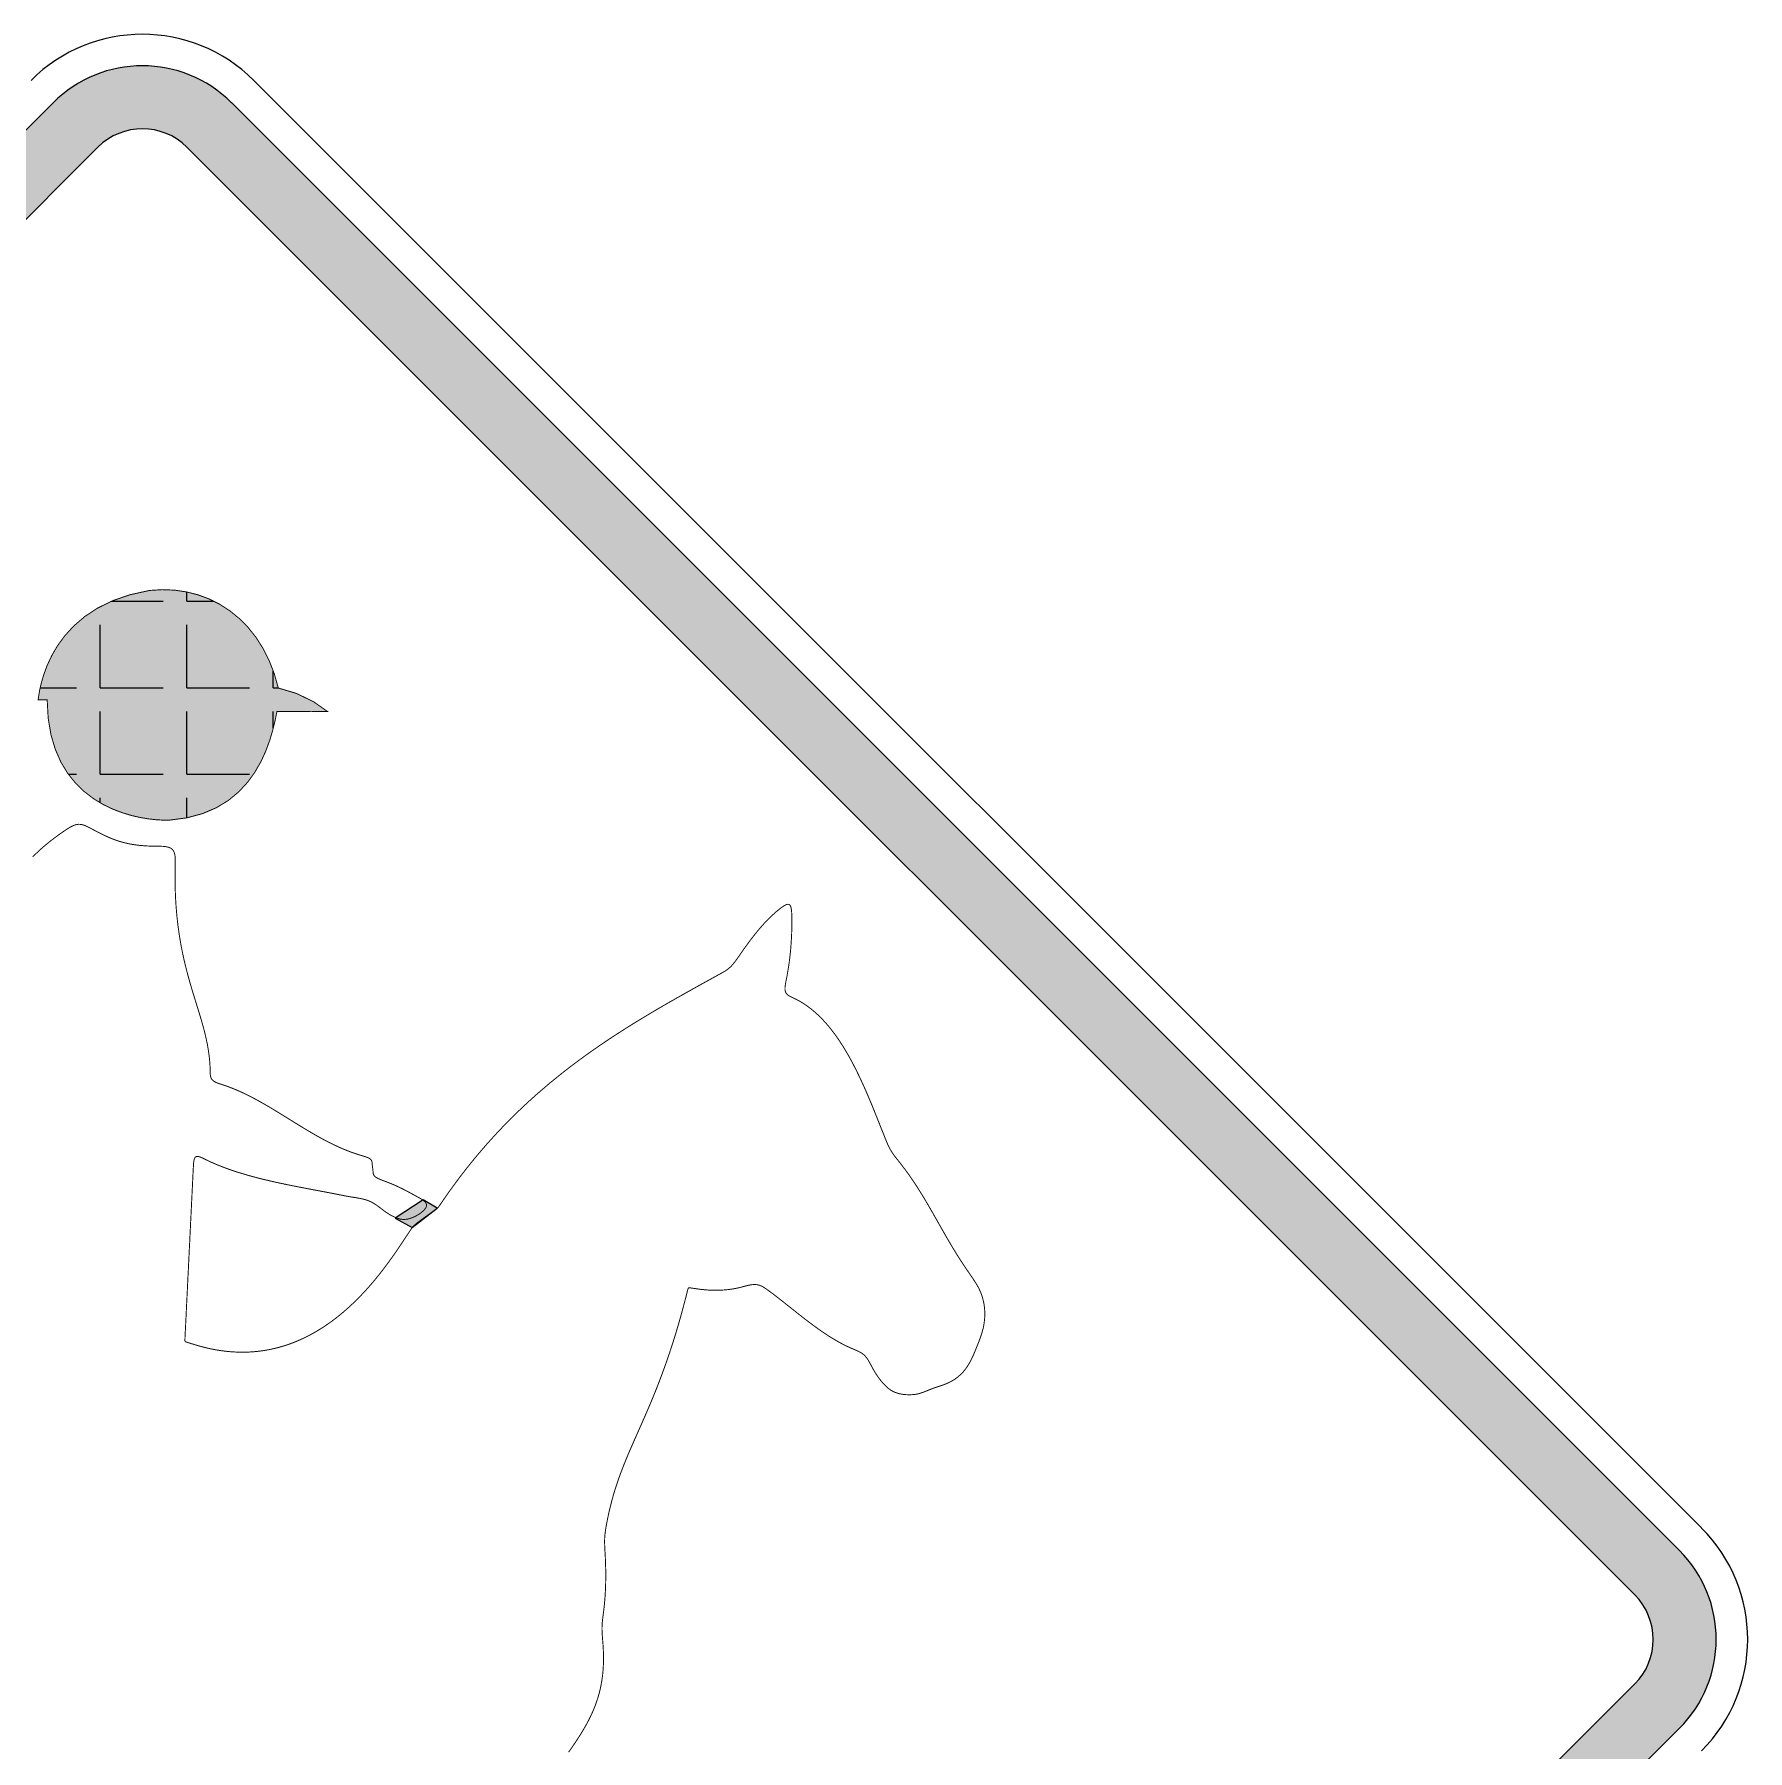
# Model space of a CAD drawing. Extents: x 126 to 330, y 37 to 256.
# Drawn here: x 221 to 329.8, y 146.7 to 255.7 of the extents above; entities that cross this region are included whole.
import ezdxf

# ---------------------------------------------------------------- set-up
doc = ezdxf.new("R2010")
doc.units = 0
doc.header["$MEASUREMENT"] = 0
doc.linetypes.add('CENTERX2', pattern=[101.6, 63.5, -12.7, 12.7, -12.7])
doc.layers.get('0').update_dxf_attribs({"linetype": 'CONTINUOUS'})
for name, color, linetype in [('L25', 1, 'CONTINUOUS'), ('L35', 3, 'CONTINUOUS'), ('LAYER_2', 7, 'CONTINUOUS'), ('TBLK25', 1, 'CONTINUOUS')]:
    doc.layers.add(name, color=color, linetype=linetype)

# ---------------------------------------------------------------- blocks, each defined once
blk = doc.blocks.new('HORSE')
at = {"linetype": 'CONTINUOUS'}
h = blk.add_hatch(dxfattribs=at)
h.set_pattern_fill('ANGLE', color=256, style=0)
h.set_pattern_definition([(0, (0, 0), (0, 0.275), [0.2, -0.075]), (90, (0, 0), (-0.275, 2e-17), [0.2, -0.075])])
h.paths.add_polyline_path([(-0.3597, 10.0992), (-0.3693, 10.0992), (-0.3788, 10.0992), (-0.3883, 10.0992), (-0.3866, 10.112), (-0.3835, 10.1303), (-0.3783, 10.153), (-0.3706, 10.1793), (-0.3598, 10.2084), (-0.3453, 10.2393), (-0.3267, 10.2712), (-0.3034, 10.3031), (-0.2749, 10.3342), (-0.2405, 10.3637), (-0.1998, 10.3905), (-0.1522, 10.4139), (-0.0971, 10.433), (-0.0342, 10.4468), (0.0058, 10.4493), (0.0449, 10.4478), (0.0831, 10.4422), (0.1201, 10.4328), (0.1556, 10.4195), (0.1895, 10.4024), (0.2216, 10.3816), (0.2515, 10.3571), (0.2792, 10.329), (0.3043, 10.2974), (0.3266, 10.2622), (0.346, 10.2237), (0.3622, 10.1818), (0.375, 10.1366), (0.4325, 10.1195), (0.4873, 10.0929), (0.5314, 10.062), (0.478, 10.0615), (0.424, 10.0623), (0.3706, 10.0618), (0.3648, 10.0332), (0.3572, 10.0021), (0.3474, 9.9693), (0.3349, 9.9355), (0.3192, 9.9016), (0.3, 9.8682), (0.2768, 9.8362), (0.2491, 9.8064), (0.2164, 9.7794), (0.1784, 9.7562), (0.1345, 9.7374), (0.0843, 9.7239), (0.0274, 9.7164), (0.0099, 9.7165), (-0.0113, 9.7177), (-0.0357, 9.7203), (-0.0626, 9.7247), (-0.0914, 9.7312), (-0.1215, 9.7403), (-0.1523, 9.7521), (-0.1831, 9.767), (-0.2133, 9.7855), (-0.2424, 9.8078), (-0.2696, 9.8342), (-0.2943, 9.8652), (-0.316, 9.9009), (-0.334, 9.9419), (-0.3477, 9.9884), (-0.3565, 10.0407)])
at = {"layer": 'L25', "linetype": 'CONTINUOUS'}
blk.add_hatch(color=256, dxfattribs=at).paths.add_polyline_path([(-0.3597, 10.0992), (-0.3693, 10.0992), (-0.3788, 10.0992), (-0.3883, 10.0992), (-0.3866, 10.112), (-0.3835, 10.1303), (-0.3783, 10.153), (-0.3706, 10.1793), (-0.3598, 10.2084), (-0.3453, 10.2393), (-0.3267, 10.2712), (-0.3034, 10.3031), (-0.2749, 10.3342), (-0.2405, 10.3637), (-0.1998, 10.3905), (-0.1522, 10.4139), (-0.0971, 10.433), (-0.0342, 10.4468), (0.0058, 10.4493), (0.0449, 10.4478), (0.0831, 10.4422), (0.1201, 10.4328), (0.1556, 10.4195), (0.1895, 10.4024), (0.2216, 10.3816), (0.2515, 10.3571), (0.2792, 10.329), (0.3043, 10.2974), (0.3266, 10.2622), (0.346, 10.2237), (0.3622, 10.1818), (0.375, 10.1366), (0.4325, 10.1195), (0.4873, 10.0929), (0.5314, 10.062), (0.478, 10.0615), (0.424, 10.0623), (0.3706, 10.0618), (0.3648, 10.0332), (0.3572, 10.0021), (0.3474, 9.9693), (0.3349, 9.9355), (0.3192, 9.9016), (0.3, 9.8682), (0.2768, 9.8362), (0.2491, 9.8064), (0.2164, 9.7794), (0.1784, 9.7562), (0.1345, 9.7374), (0.0843, 9.7239), (0.0274, 9.7164), (0.0099, 9.7165), (-0.0113, 9.7177), (-0.0357, 9.7203), (-0.0626, 9.7247), (-0.0914, 9.7312), (-0.1215, 9.7403), (-0.1523, 9.7521), (-0.1831, 9.767), (-0.2133, 9.7855), (-0.2424, 9.8078), (-0.2696, 9.8342), (-0.2943, 9.8652), (-0.316, 9.9009), (-0.334, 9.9419), (-0.3477, 9.9884), (-0.3565, 10.0407)])
at = {"layer": 'LAYER_2', "color": 20, "linetype": 'CONTINUOUS', "const_width": 0.003}
blk.add_lwpolyline([(-0.3597, 10.0992), (-0.3693, 10.0992), (-0.3788, 10.0992), (-0.3883, 10.0992), (-0.3866, 10.112), (-0.3835, 10.1303), (-0.3783, 10.153), (-0.3706, 10.1793), (-0.3598, 10.2084), (-0.3453, 10.2393), (-0.3267, 10.2712), (-0.3034, 10.3031), (-0.2749, 10.3342), (-0.2405, 10.3637), (-0.1998, 10.3905), (-0.1522, 10.4139), (-0.0971, 10.433), (-0.0342, 10.4468), (-0.0342, 10.4468), (0.0058, 10.4493), (0.0449, 10.4478), (0.0831, 10.4422), (0.1201, 10.4328), (0.1556, 10.4195), (0.1895, 10.4024), (0.2216, 10.3816), (0.2515, 10.3571), (0.2792, 10.329), (0.3043, 10.2974), (0.3266, 10.2622), (0.346, 10.2237), (0.3622, 10.1818), (0.375, 10.1366), (0.4325, 10.1195), (0.4873, 10.0929), (0.5314, 10.062), (0.478, 10.0615), (0.424, 10.0623), (0.3706, 10.0618), (0.3648, 10.0332), (0.3572, 10.0021), (0.3474, 9.9693), (0.3349, 9.9355), (0.3192, 9.9016), (0.3, 9.8682), (0.2768, 9.8362), (0.2491, 9.8064), (0.2164, 9.7794), (0.1784, 9.7562), (0.1345, 9.7374), (0.0843, 9.7239), (0.0274, 9.7164), (0.0099, 9.7165), (-0.0113, 9.7177), (-0.0357, 9.7203), (-0.0626, 9.7247), (-0.0914, 9.7312), (-0.1215, 9.7403), (-0.1523, 9.7521), (-0.1831, 9.767), (-0.2133, 9.7855), (-0.2424, 9.8078), (-0.2696, 9.8342), (-0.2943, 9.8652), (-0.316, 9.9009), (-0.334, 9.9419), (-0.3477, 9.9884), (-0.3565, 10.0407)], close=True, dxfattribs=at)
blk.add_lwpolyline([(1.2977, 6.7536), (1.3008, 6.7581), (1.3042, 6.7629), (1.3076, 6.7677), (1.311, 6.7726), (1.3144, 6.7776), (1.3177, 6.7824), (1.3209, 6.7873), (1.3241, 6.7921), (1.3272, 6.7969), (1.3303, 6.8017), (1.3333, 6.8064), (1.3363, 6.8112), (1.3392, 6.8159), (1.342, 6.8206), (1.3448, 6.8253), (1.3476, 6.83), (1.3502, 6.8346), (1.3529, 6.8393), (1.3554, 6.844), (1.3579, 6.8486), (1.3604, 6.8533), (1.3627, 6.8579), (1.3651, 6.8625), (1.3673, 6.8672), (1.3695, 6.8718), (1.3717, 6.8765), (1.3738, 6.8811), (1.3758, 6.8858), (1.3778, 6.8905), (1.3797, 6.8952), (1.3815, 6.8999), (1.3833, 6.9046), (1.385, 6.9093), (1.3867, 6.9141), (1.3883, 6.9189), (1.3899, 6.9236), (1.3914, 6.9285), (1.3928, 6.9333), (1.3942, 6.9382), (1.3955, 6.9431), (1.3967, 6.948), (1.3979, 6.9529), (1.399, 6.9579), (1.4001, 6.963), (1.4011, 6.968), (1.402, 6.9731), (1.4029, 6.9783), (1.4037, 6.9835), (1.4045, 6.9887), (1.4052, 6.994), (1.4058, 6.9993), (1.4064, 7.0046), (1.4069, 7.0101), (1.4073, 7.0155), (1.4077, 7.0211), (1.408, 7.0266), (1.4083, 7.0323), (1.4085, 7.038), (1.4086, 7.0437), (1.4086, 7.0495), (1.4086, 7.0554), (1.4086, 7.0614), (1.4085, 7.0674), (1.4083, 7.0735), (1.408, 7.0796), (1.4077, 7.0858), (1.4073, 7.0921), (1.4069, 7.0985), (1.4064, 7.105), (1.4058, 7.1115), (1.4053, 7.118), (1.4048, 7.1245), (1.4044, 7.131), (1.4041, 7.1375), (1.4039, 7.1439), (1.4039, 7.1502), (1.4041, 7.1564), (1.4044, 7.1625), (1.405, 7.1685), (1.4056, 7.1744), (1.4063, 7.1803), (1.4071, 7.1861), (1.4078, 7.1919), (1.4086, 7.1977), (1.4093, 7.2035), (1.41, 7.2093), (1.4107, 7.2151), (1.4113, 7.2209), (1.4118, 7.2267), (1.4123, 7.2325), (1.4128, 7.2383), (1.4133, 7.2441), (1.4137, 7.25), (1.414, 7.2558), (1.4144, 7.2616), (1.4147, 7.2674), (1.4149, 7.2733), (1.4151, 7.2791), (1.4153, 7.285), (1.4155, 7.2908), (1.4156, 7.2967), (1.4157, 7.3025), (1.4157, 7.3084), (1.4158, 7.3142), (1.4158, 7.3201), (1.4157, 7.326), (1.4157, 7.3319), (1.4156, 7.3377), (1.4154, 7.3436), (1.4153, 7.3495), (1.4151, 7.3554), (1.4149, 7.3613), (1.4146, 7.3672), (1.4144, 7.3732), (1.4141, 7.3791), (1.4138, 7.385), (1.4134, 7.3909), (1.4131, 7.3968), (1.4128, 7.4027), (1.4125, 7.4086), (1.4123, 7.4144), (1.4122, 7.4201), (1.4122, 7.4257), (1.4123, 7.4312), (1.4125, 7.4366), (1.4129, 7.4418), (1.4134, 7.447), (1.414, 7.452), (1.4147, 7.457), (1.4154, 7.4619), (1.4162, 7.4668), (1.4171, 7.4715), (1.4179, 7.4763), (1.4188, 7.481), (1.4197, 7.4857), (1.4206, 7.4903), (1.4215, 7.4949), (1.4224, 7.4995), (1.4234, 7.504), (1.4243, 7.5085), (1.4253, 7.513), (1.4263, 7.5174), (1.4273, 7.5218), (1.4283, 7.5261), (1.4294, 7.5305), (1.4304, 7.5348), (1.4315, 7.539), (1.4326, 7.5433), (1.4337, 7.5475), (1.4348, 7.5517), (1.4359, 7.5559), (1.437, 7.56), (1.4382, 7.5641), (1.4393, 7.5682), (1.4405, 7.5723), (1.4417, 7.5763), (1.4429, 7.5803), (1.4441, 7.5843), (1.4453, 7.5883), (1.4466, 7.5923), (1.4478, 7.5962), (1.4491, 7.6001), (1.4504, 7.604), (1.4517, 7.6079), (1.453, 7.6118), (1.4543, 7.6156), (1.4556, 7.6195), (1.457, 7.6233), (1.4583, 7.6271), (1.4597, 7.6309), (1.4611, 7.6347), (1.4624, 7.6385), (1.4638, 7.6423), (1.4653, 7.646), (1.4667, 7.6498), (1.4681, 7.6535), (1.4696, 7.6572), (1.471, 7.661), (1.4725, 7.6647), (1.4739, 7.6684), (1.4754, 7.6721), (1.4769, 7.6758), (1.4784, 7.6795), (1.48, 7.6833), (1.4815, 7.687), (1.483, 7.6907), (1.4846, 7.6944), (1.4861, 7.6981), (1.4877, 7.7018), (1.4893, 7.7055), (1.4908, 7.7092), (1.4924, 7.7129), (1.494, 7.7166), (1.4957, 7.7204), (1.4973, 7.7241), (1.4989, 7.7278), (1.5005, 7.7316), (1.5022, 7.7354), (1.5038, 7.7391), (1.5055, 7.7429), (1.5072, 7.7467), (1.5089, 7.7505), (1.5105, 7.7543), (1.5122, 7.7581), (1.5139, 7.7619), (1.5156, 7.7658), (1.5174, 7.7697), (1.5191, 7.7735), (1.5208, 7.7774), (1.5226, 7.7814), (1.5243, 7.7853), (1.5261, 7.7892), (1.5278, 7.7932), (1.5296, 7.7972), (1.5314, 7.8012), (1.5331, 7.8052), (1.5349, 7.8093), (1.5367, 7.8134), (1.5385, 7.8175), (1.5403, 7.8216), (1.5421, 7.8258), (1.5439, 7.8299), (1.5458, 7.8342), (1.5476, 7.8384), (1.5494, 7.8427), (1.5513, 7.8469), (1.5531, 7.8513), (1.5549, 7.8556), (1.5568, 7.86), (1.5587, 7.8644), (1.5605, 7.8689), (1.5624, 7.8733), (1.5643, 7.8779), (1.5661, 7.8824), (1.568, 7.887), (1.5699, 7.8916), (1.5718, 7.8963), (1.5737, 7.901), (1.5756, 7.9057), (1.5775, 7.9105), (1.5794, 7.9153), (1.5813, 7.9202), (1.5832, 7.9251), (1.5851, 7.93), (1.587, 7.935), (1.5889, 7.94), (1.5908, 7.9451), (1.5928, 7.9502), (1.5947, 7.9554), (1.5966, 7.9606), (1.5985, 7.9659), (1.6005, 7.9712), (1.6024, 7.9765), (1.6044, 7.9819), (1.6063, 7.9874), (1.6082, 7.9929), (1.6102, 7.9985), (1.6121, 8.0041), (1.6141, 8.0097), (1.616, 8.0155), (1.618, 8.0212), (1.6199, 8.0271), (1.6219, 8.033), (1.6238, 8.0389), (1.6258, 8.0449), (1.6277, 8.051), (1.6297, 8.0571), (1.6316, 8.0633), (1.6336, 8.0695), (1.6355, 8.0758), (1.6375, 8.0822), (1.6394, 8.0886), (1.6414, 8.0951), (1.6433, 8.1017), (1.6453, 8.1083), (1.6472, 8.115), (1.6492, 8.1218), (1.6511, 8.1286), (1.6531, 8.1355), (1.655, 8.1424), (1.657, 8.1495), (1.6589, 8.1566), (1.6609, 8.1637), (1.6628, 8.171), (1.6647, 8.1783), (1.6666, 8.1855), (1.6685, 8.1926), (1.6702, 8.1993), (1.6719, 8.2057), (1.6733, 8.2114), (1.6746, 8.2165), (1.6757, 8.2207), (1.6766, 8.224), (1.6773, 8.2265), (1.6781, 8.2283), (1.679, 8.2294), (1.6802, 8.2299), (1.6818, 8.2301), (1.6839, 8.2299), (1.6867, 8.2294), (1.6902, 8.2289), (1.6944, 8.2282), (1.6992, 8.2275), (1.7045, 8.2267), (1.7103, 8.2259), (1.7164, 8.2251), (1.7227, 8.2244), (1.7292, 8.2238), (1.7358, 8.2232), (1.7425, 8.2227), (1.7492, 8.2224), (1.756, 8.2221), (1.7628, 8.222), (1.7697, 8.222), (1.7766, 8.2222), (1.7835, 8.2225), (1.7905, 8.2229), (1.7975, 8.2235), (1.8045, 8.2242), (1.8115, 8.2251), (1.8186, 8.2261), (1.8256, 8.2273), (1.8326, 8.2287), (1.8397, 8.2303), (1.8467, 8.232), (1.8536, 8.2339), (1.8605, 8.2356), (1.8672, 8.2373), (1.8738, 8.2387), (1.8801, 8.2397), (1.8863, 8.2403), (1.8921, 8.2402), (1.8977, 8.2396), (1.903, 8.2383), (1.908, 8.2365), (1.9128, 8.2343), (1.9175, 8.2317), (1.9221, 8.2288), (1.9266, 8.2257), (1.9311, 8.2225), (1.9356, 8.2192), (1.9401, 8.2159), (1.9446, 8.2125), (1.9491, 8.2091), (1.9536, 8.2057), (1.9581, 8.2022), (1.9627, 8.1987), (1.9672, 8.1952), (1.9717, 8.1916), (1.9763, 8.1881), (1.9809, 8.1845), (1.9854, 8.1808), (1.99, 8.1772), (1.9946, 8.1735), (1.9992, 8.1699), (2.0039, 8.1662), (2.0085, 8.1625), (2.0131, 8.1588), (2.0178, 8.1551), (2.0224, 8.1514), (2.0271, 8.1477), (2.0318, 8.144), (2.0365, 8.1404), (2.0412, 8.1367), (2.0459, 8.133), (2.0506, 8.1294), (2.0554, 8.1257), (2.0602, 8.1221), (2.0649, 8.1185), (2.0697, 8.1149), (2.0745, 8.1113), (2.0793, 8.1078), (2.0842, 8.1043), (2.089, 8.1008), (2.0939, 8.0973), (2.0987, 8.0939), (2.1036, 8.0905), (2.1085, 8.0872), (2.1134, 8.0839), (2.1184, 8.0806), (2.1233, 8.0774), (2.1283, 8.0743), (2.1332, 8.0712), (2.1382, 8.0681), (2.1432, 8.0651), (2.1483, 8.0622), (2.1533, 8.0593), (2.1584, 8.0565), (2.1634, 8.0537), (2.1685, 8.051), (2.1737, 8.0484), (2.1788, 8.0458), (2.1839, 8.0434), (2.1891, 8.041), (2.1943, 8.0386), (2.1995, 8.0364), (2.2047, 8.0342), (2.2099, 8.032), (2.215, 8.0298), (2.22, 8.0274), (2.2249, 8.0248), (2.2296, 8.022), (2.234, 8.0187), (2.2382, 8.0151), (2.2421, 8.0109), (2.2457, 8.0063), (2.249, 8.0014), (2.2522, 7.9962), (2.2552, 7.9909), (2.2582, 7.9854), (2.2611, 7.9799), (2.264, 7.9745), (2.2669, 7.9693), (2.2699, 7.9642), (2.2729, 7.9591), (2.2761, 7.9542), (2.2794, 7.9494), (2.2828, 7.9446), (2.2863, 7.9398), (2.2901, 7.935), (2.294, 7.9302), (2.2982, 7.9254), (2.3025, 7.9208), (2.307, 7.9163), (2.3118, 7.9121), (2.3167, 7.9081), (2.3218, 7.9045), (2.3271, 7.9013), (2.3327, 7.8986), (2.3383, 7.8964), (2.3441, 7.8945), (2.35, 7.893), (2.3558, 7.8919), (2.3617, 7.891), (2.3675, 7.8904), (2.3733, 7.8901), (2.3789, 7.8899), (2.3844, 7.8899), (2.3897, 7.8902), (2.3949, 7.8906), (2.4001, 7.8912), (2.4051, 7.892), (2.4099, 7.8931), (2.4147, 7.8943), (2.4194, 7.8958), (2.4241, 7.8974), (2.4287, 7.8992), (2.4334, 7.9011), (2.4383, 7.9032), (2.4433, 7.9052), (2.4485, 7.9073), (2.454, 7.9094), (2.4598, 7.9115), (2.4659, 7.9135), (2.4722, 7.9156), (2.4786, 7.9177), (2.485, 7.92), (2.4915, 7.9223), (2.4978, 7.9248), (2.5039, 7.9274), (2.5099, 7.9302), (2.5155, 7.9333), (2.521, 7.9365), (2.5262, 7.9399), (2.5312, 7.9435), (2.536, 7.9473), (2.5406, 7.9513), (2.545, 7.9555), (2.5493, 7.9598), (2.5533, 7.9643), (2.5571, 7.969), (2.5608, 7.9738), (2.5644, 7.9788), (2.5677, 7.984), (2.5709, 7.9893), (2.574, 7.9948), (2.577, 8.0004), (2.5798, 8.0062), (2.5825, 8.012), (2.5851, 8.0179), (2.5877, 8.0239), (2.5902, 8.0299), (2.5926, 8.0359), (2.595, 8.0419), (2.5974, 8.0478), (2.5997, 8.0536), (2.602, 8.0594), (2.6042, 8.0652), (2.6064, 8.071), (2.6084, 8.0768), (2.6103, 8.0826), (2.612, 8.0884), (2.6136, 8.0942), (2.6151, 8.1), (2.6164, 8.1058), (2.6175, 8.1117), (2.6184, 8.1176), (2.6192, 8.1235), (2.6198, 8.1293), (2.6203, 8.1352), (2.6205, 8.1411), (2.6206, 8.147), (2.6205, 8.1529), (2.6203, 8.1587), (2.6198, 8.1645), (2.6192, 8.1704), (2.6184, 8.1761), (2.6174, 8.1819), (2.6162, 8.1876), (2.6148, 8.1933), (2.6132, 8.199), (2.6114, 8.2046), (2.6095, 8.2102), (2.6073, 8.2157), (2.6049, 8.2212), (2.6024, 8.2266), (2.5996, 8.232), (2.5966, 8.2373), (2.5935, 8.2426), (2.5903, 8.2478), (2.5869, 8.253), (2.5835, 8.2582), (2.5801, 8.2633), (2.5766, 8.2684), (2.5731, 8.2734), (2.5697, 8.2785), (2.5662, 8.2835), (2.5628, 8.2885), (2.5594, 8.2935), (2.556, 8.2985), (2.5527, 8.3035), (2.5494, 8.3085), (2.5461, 8.3135), (2.5428, 8.3185), (2.5396, 8.3235), (2.5364, 8.3285), (2.5333, 8.3335), (2.5301, 8.3386), (2.527, 8.3436), (2.524, 8.3486), (2.5209, 8.3536), (2.5179, 8.3586), (2.5149, 8.3636), (2.5119, 8.3686), (2.509, 8.3736), (2.506, 8.3786), (2.5031, 8.3836), (2.5002, 8.3886), (2.4973, 8.3937), (2.4944, 8.3987), (2.4915, 8.4037), (2.4887, 8.4087), (2.4858, 8.4137), (2.483, 8.4187), (2.4801, 8.4237), (2.4773, 8.4287), (2.4745, 8.4337), (2.4717, 8.4387), (2.4688, 8.4437), (2.466, 8.4487), (2.4632, 8.4537), (2.4603, 8.4587), (2.4575, 8.4637), (2.4547, 8.4686), (2.4518, 8.4736), (2.4489, 8.4786), (2.4461, 8.4836), (2.4432, 8.4885), (2.4403, 8.4935), (2.4374, 8.4985), (2.4345, 8.5034), (2.4315, 8.5084), (2.4286, 8.5133), (2.4256, 8.5183), (2.4226, 8.5232), (2.4195, 8.5282), (2.4165, 8.5331), (2.4134, 8.538), (2.4103, 8.5429), (2.4072, 8.5479), (2.404, 8.5528), (2.4008, 8.5577), (2.3976, 8.5626), (2.3944, 8.5675), (2.3911, 8.5723), (2.3877, 8.5772), (2.3844, 8.5821), (2.381, 8.587), (2.3775, 8.5918), (2.3741, 8.5967), (2.3705, 8.6015), (2.367, 8.6064), (2.3633, 8.6112), (2.3597, 8.616), (2.356, 8.6208), (2.3522, 8.6256), (2.3484, 8.6304), (2.3446, 8.6352), (2.3408, 8.64), (2.3371, 8.6447), (2.3335, 8.6495), (2.33, 8.6542), (2.3267, 8.6589), (2.3237, 8.6636), (2.3209, 8.6682), (2.3183, 8.6728), (2.316, 8.6774), (2.3138, 8.682), (2.3117, 8.6866), (2.3098, 8.6912), (2.3079, 8.6958), (2.306, 8.7004), (2.3041, 8.7051), (2.3022, 8.7098), (2.3004, 8.7145), (2.2985, 8.7193), (2.2966, 8.7241), (2.2946, 8.7289), (2.2927, 8.7337), (2.2908, 8.7386), (2.2889, 8.7434), (2.2869, 8.7483), (2.285, 8.7532), (2.283, 8.7582), (2.281, 8.7631), (2.279, 8.7681), (2.2771, 8.7731), (2.275, 8.7781), (2.273, 8.7831), (2.271, 8.7881), (2.269, 8.7932), (2.2669, 8.7982), (2.2648, 8.8033), (2.2628, 8.8083), (2.2607, 8.8134), (2.2585, 8.8185), (2.2564, 8.8236), (2.2543, 8.8287), (2.2521, 8.8337), (2.25, 8.8388), (2.2478, 8.8439), (2.2456, 8.849), (2.2434, 8.8541), (2.2411, 8.8592), (2.2389, 8.8643), (2.2366, 8.8694), (2.2343, 8.8744), (2.232, 8.8795), (2.2297, 8.8846), (2.2274, 8.8896), (2.225, 8.8947), (2.2226, 8.8997), (2.2202, 8.9047), (2.2178, 8.9097), (2.2154, 8.9147), (2.2129, 8.9197), (2.2105, 8.9246), (2.208, 8.9296), (2.2054, 8.9345), (2.2029, 8.9394), (2.2003, 8.9443), (2.1978, 8.9492), (2.1951, 8.954), (2.1925, 8.9588), (2.1899, 8.9636), (2.1872, 8.9684), (2.1845, 8.9731), (2.1817, 8.9778), (2.179, 8.9825), (2.1762, 8.9871), (2.1734, 8.9918), (2.1706, 8.9963), (2.1677, 9.0009), (2.1648, 9.0054), (2.1619, 9.0099), (2.159, 9.0143), (2.156, 9.0187), (2.153, 9.0231), (2.15, 9.0274), (2.1469, 9.0317), (2.1439, 9.036), (2.1408, 9.0402), (2.1376, 9.0443), (2.1345, 9.0484), (2.1313, 9.0525), (2.128, 9.0565), (2.1248, 9.0605), (2.1215, 9.0644), (2.1182, 9.0683), (2.1148, 9.0721), (2.1114, 9.0759), (2.108, 9.0796), (2.1045, 9.0832), (2.1011, 9.0868), (2.0975, 9.0904), (2.094, 9.0939), (2.0904, 9.0973), (2.0868, 9.1007), (2.0831, 9.104), (2.0794, 9.1072), (2.0757, 9.1104), (2.0719, 9.1135), (2.0681, 9.1165), (2.0643, 9.1195), (2.0604, 9.1224), (2.0565, 9.1253), (2.0526, 9.1281), (2.0486, 9.1308), (2.0446, 9.1334), (2.0405, 9.136), (2.0364, 9.1384), (2.0323, 9.1408), (2.0281, 9.1432), (2.0239, 9.1454), (2.0196, 9.1476), (2.0153, 9.1497), (2.011, 9.1517), (2.0067, 9.1538), (2.0026, 9.1558), (1.9987, 9.158), (1.9952, 9.1604), (1.9921, 9.1631), (1.9895, 9.1661), (1.9875, 9.1695), (1.9863, 9.1734), (1.9856, 9.1776), (1.9855, 9.1823), (1.9858, 9.1872), (1.9865, 9.1924), (1.9874, 9.1978), (1.9885, 9.2033), (1.9896, 9.2089), (1.9907, 9.2146), (1.9918, 9.2203), (1.9928, 9.226), (1.9938, 9.2317), (1.9948, 9.2375), (1.9957, 9.2433), (1.9967, 9.2491), (1.9975, 9.255), (1.9984, 9.2609), (1.9992, 9.2668), (2, 9.2728), (2.0007, 9.2787), (2.0014, 9.2848), (2.0021, 9.2908), (2.0027, 9.2969), (2.0033, 9.303), (2.0038, 9.3092), (2.0043, 9.3154), (2.0048, 9.3216), (2.0052, 9.3278), (2.0056, 9.3341), (2.006, 9.3405), (2.0063, 9.3468), (2.0066, 9.3532), (2.0068, 9.3597), (2.007, 9.3661), (2.0072, 9.3727), (2.0073, 9.3792), (2.0074, 9.3858), (2.0074, 9.3924), (2.0074, 9.3991), (2.0073, 9.4058), (2.0072, 9.4125), (2.007, 9.4191), (2.0066, 9.4254), (2.006, 9.4313), (2.0051, 9.4366), (2.0039, 9.4412), (2.0023, 9.4448), (2.0003, 9.4474), (1.9977, 9.4488), (1.9947, 9.4491), (1.9913, 9.4485), (1.9876, 9.447), (1.9837, 9.4449), (1.9796, 9.4424), (1.9754, 9.4394), (1.9711, 9.4362), (1.9669, 9.4329), (1.9627, 9.4295), (1.9585, 9.426), (1.9544, 9.4225), (1.9503, 9.4188), (1.9462, 9.4151), (1.9421, 9.4113), (1.9381, 9.4074), (1.9341, 9.4035), (1.9301, 9.3994), (1.9261, 9.3953), (1.9221, 9.3911), (1.9182, 9.3869), (1.9143, 9.3825), (1.9104, 9.3781), (1.9065, 9.3737), (1.9026, 9.3691), (1.8987, 9.3645), (1.8949, 9.3598), (1.891, 9.355), (1.8872, 9.3502), (1.8834, 9.3453), (1.8795, 9.3403), (1.8757, 9.3353), (1.8719, 9.3302), (1.8681, 9.325), (1.8643, 9.3198), (1.8604, 9.3145), (1.8566, 9.3092), (1.8528, 9.3038), (1.849, 9.2983), (1.8451, 9.2928), (1.8413, 9.2872), (1.8374, 9.2816), (1.8336, 9.2761), (1.8297, 9.2708), (1.8258, 9.2656), (1.8219, 9.2607), (1.8179, 9.256), (1.814, 9.2518), (1.81, 9.248), (1.8059, 9.2446), (1.8019, 9.2415), (1.7978, 9.2387), (1.7938, 9.236), (1.7897, 9.2336), (1.7856, 9.2313), (1.7815, 9.229), (1.7774, 9.2267), (1.7732, 9.2245), (1.7691, 9.2222), (1.765, 9.2199), (1.7609, 9.2177), (1.7568, 9.2154), (1.7527, 9.2131), (1.7485, 9.2108), (1.7444, 9.2085), (1.7403, 9.2063), (1.7362, 9.204), (1.732, 9.2017), (1.7279, 9.1994), (1.7237, 9.1971), (1.7196, 9.1948), (1.7155, 9.1925), (1.7113, 9.1902), (1.7072, 9.1879), (1.703, 9.1856), (1.6989, 9.1833), (1.6947, 9.181), (1.6906, 9.1787), (1.6864, 9.1764), (1.6823, 9.174), (1.6781, 9.1717), (1.674, 9.1694), (1.6698, 9.167), (1.6656, 9.1647), (1.6615, 9.1624), (1.6573, 9.16), (1.6531, 9.1577), (1.649, 9.1553), (1.6448, 9.153), (1.6406, 9.1506), (1.6365, 9.1482), (1.6323, 9.1458), (1.6281, 9.1435), (1.624, 9.1411), (1.6198, 9.1387), (1.6156, 9.1363), (1.6114, 9.1339), (1.6073, 9.1315), (1.6031, 9.1291), (1.5989, 9.1267), (1.5947, 9.1242), (1.5906, 9.1218), (1.5864, 9.1194), (1.5822, 9.1169), (1.578, 9.1145), (1.5739, 9.112), (1.5697, 9.1096), (1.5655, 9.1071), (1.5613, 9.1046), (1.5571, 9.1021), (1.553, 9.0996), (1.5488, 9.0971), (1.5446, 9.0946), (1.5404, 9.0921), (1.5362, 9.0896), (1.5321, 9.0871), (1.5279, 9.0845), (1.5237, 9.082), (1.5195, 9.0795), (1.5153, 9.0769), (1.5112, 9.0743), (1.507, 9.0717), (1.5028, 9.0692), (1.4986, 9.0666), (1.4944, 9.064), (1.4903, 9.0614), (1.4861, 9.0587), (1.4819, 9.0561), (1.4777, 9.0535), (1.4736, 9.0508), (1.4694, 9.0482), (1.4652, 9.0455), (1.461, 9.0428), (1.4569, 9.0401), (1.4527, 9.0374), (1.4485, 9.0347), (1.4444, 9.032), (1.4402, 9.0293), (1.436, 9.0266), (1.4319, 9.0238), (1.4277, 9.0211), (1.4236, 9.0183), (1.4194, 9.0155), (1.4152, 9.0127), (1.4111, 9.0099), (1.4069, 9.0071), (1.4028, 9.0043), (1.3986, 9.0015), (1.3945, 8.9986), (1.3903, 8.9958), (1.3862, 8.9929), (1.382, 8.99), (1.3779, 8.9871), (1.3737, 8.9842), (1.3696, 8.9813), (1.3655, 8.9784), (1.3613, 8.9754), (1.3572, 8.9725), (1.3531, 8.9695), (1.3489, 8.9665), (1.3448, 8.9635), (1.3407, 8.9605), (1.3365, 8.9575), (1.3324, 8.9545), (1.3283, 8.9514), (1.3242, 8.9484), (1.3201, 8.9453), (1.316, 8.9422), (1.3119, 8.9391), (1.3078, 8.936), (1.3036, 8.9329), (1.2995, 8.9298), (1.2955, 8.9266), (1.2914, 8.9234), (1.2873, 8.9202), (1.2832, 8.917), (1.2791, 8.9138), (1.275, 8.9106), (1.2709, 8.9074), (1.2668, 8.9041), (1.2628, 8.9008), (1.2587, 8.8976), (1.2546, 8.8943), (1.2506, 8.8909), (1.2465, 8.8876), (1.2424, 8.8843), (1.2384, 8.8809), (1.2343, 8.8775), (1.2303, 8.8741), (1.2262, 8.8707), (1.2222, 8.8673), (1.2182, 8.8638), (1.2141, 8.8604), (1.2101, 8.8569), (1.2061, 8.8534), (1.2021, 8.8499), (1.198, 8.8464), (1.194, 8.8428), (1.19, 8.8392), (1.186, 8.8357), (1.182, 8.8321), (1.178, 8.8285), (1.174, 8.8248), (1.17, 8.8212), (1.166, 8.8175), (1.162, 8.8138), (1.1581, 8.8101), (1.1541, 8.8064), (1.1501, 8.8027), (1.1462, 8.7989), (1.1422, 8.7951), (1.1382, 8.7913), (1.1343, 8.7875), (1.1303, 8.7837), (1.1264, 8.7798), (1.1225, 8.776), (1.1185, 8.7721), (1.1146, 8.7682), (1.1107, 8.7642), (1.1068, 8.7603), (1.1029, 8.7563), (1.0989, 8.7523), (1.095, 8.7483), (1.0911, 8.7443), (1.0872, 8.7402), (1.0834, 8.7362), (1.0795, 8.7321), (1.0756, 8.728), (1.0717, 8.7239), (1.0679, 8.7197), (1.064, 8.7155), (1.0601, 8.7113), (1.0563, 8.7071), (1.0525, 8.7029), (1.0486, 8.6986), (1.0448, 8.6944), (1.041, 8.6901), (1.0371, 8.6858), (1.0333, 8.6814), (1.0295, 8.677), (1.0257, 8.6727), (1.0219, 8.6683), (1.0181, 8.6638), (1.0143, 8.6594), (1.0105, 8.6549), (1.0068, 8.6504), (1.003, 8.6459), (0.9992, 8.6414), (0.9955, 8.6368), (0.9917, 8.6322), (0.988, 8.6276), (0.9843, 8.623), (0.9805, 8.6183), (0.9768, 8.6136), (0.9731, 8.6089), (0.9694, 8.6042), (0.9657, 8.5994), (0.962, 8.5947), (0.9583, 8.5899), (0.9546, 8.5851), (0.9509, 8.5802), (0.9472, 8.5753), (0.9436, 8.5704), (0.9399, 8.5655), (0.9363, 8.5606), (0.9326, 8.5556), (0.929, 8.5506), (0.9254, 8.5456), (0.9217, 8.5406), (0.9181, 8.5355), (0.9145, 8.5304), (0.9109, 8.5253), (0.9073, 8.5201), (0.9038, 8.5151), (0.9004, 8.5101), (0.8972, 8.5055), (0.8942, 8.5011), (0.8914, 8.4971), (0.8891, 8.4936), (0.8871, 8.4907), (0.8855, 8.4883), (0.8841, 8.4865), (0.8828, 8.4849), (0.8813, 8.4835), (0.8795, 8.4819), (0.8771, 8.4801), (0.8739, 8.4778), (0.8698, 8.4749), (0.8646, 8.4712), (0.8584, 8.4669), (0.8517, 8.4621), (0.8446, 8.4571), (0.8375, 8.452), (0.8305, 8.4469), (0.8241, 8.4421), (0.8184, 8.4378), (0.8137, 8.4341), (0.8099, 8.4309), (0.8069, 8.4282), (0.8045, 8.4259), (0.8026, 8.4239), (0.8011, 8.4221), (0.7998, 8.4204), (0.7987, 8.4187), (0.7975, 8.417), (0.7964, 8.4153), (0.7952, 8.4135), (0.7939, 8.4117), (0.7927, 8.4098), (0.7914, 8.4079), (0.7901, 8.4059), (0.7887, 8.4039), (0.7874, 8.4018), (0.786, 8.3997), (0.7846, 8.3976), (0.7832, 8.3954), (0.7817, 8.3932), (0.7802, 8.391), (0.7787, 8.3887), (0.7772, 8.3863), (0.7756, 8.3839), (0.774, 8.3815), (0.7724, 8.3791), (0.7707, 8.3766), (0.7691, 8.3741), (0.7674, 8.3715), (0.7657, 8.369), (0.7639, 8.3664), (0.7621, 8.3637), (0.7603, 8.361), (0.7585, 8.3583), (0.7567, 8.3556), (0.7548, 8.3528), (0.7529, 8.35), (0.751, 8.3472), (0.749, 8.3444), (0.747, 8.3415), (0.745, 8.3386), (0.743, 8.3357), (0.7409, 8.3328), (0.7388, 8.3298), (0.7367, 8.3268), (0.7346, 8.3238), (0.7324, 8.3208), (0.7302, 8.3177), (0.728, 8.3147), (0.7257, 8.3116), (0.7235, 8.3085), (0.7212, 8.3054), (0.7188, 8.3022), (0.7165, 8.2991), (0.7141, 8.2959), (0.7117, 8.2927), (0.7093, 8.2895), (0.7068, 8.2863), (0.7043, 8.2831), (0.7018, 8.2799), (0.6993, 8.2767), (0.6967, 8.2734), (0.6941, 8.2702), (0.6915, 8.2669), (0.6888, 8.2636), (0.6861, 8.2604), (0.6834, 8.2571), (0.6807, 8.2538), (0.678, 8.2505), (0.6752, 8.2472), (0.6724, 8.2439), (0.6695, 8.2406), (0.6667, 8.2373), (0.6638, 8.234), (0.6608, 8.2307), (0.6579, 8.2274), (0.6549, 8.2241), (0.6519, 8.2208), (0.6489, 8.2175), (0.6458, 8.2142), (0.6427, 8.2109), (0.6396, 8.2077), (0.6365, 8.2044), (0.6333, 8.2011), (0.6301, 8.1978), (0.6269, 8.1946), (0.6236, 8.1914), (0.6204, 8.1881), (0.6171, 8.1849), (0.6137, 8.1817), (0.6104, 8.1785), (0.607, 8.1753), (0.6036, 8.1721), (0.6001, 8.169), (0.5966, 8.1658), (0.5931, 8.1627), (0.5896, 8.1596), (0.586, 8.1565), (0.5825, 8.1534), (0.5788, 8.1503), (0.5752, 8.1473), (0.5715, 8.1443), (0.5678, 8.1413), (0.5641, 8.1383), (0.5604, 8.1353), (0.5566, 8.1324), (0.5528, 8.1295), (0.5489, 8.1266), (0.5451, 8.1237), (0.5412, 8.1209), (0.5372, 8.1181), (0.5333, 8.1153), (0.5293, 8.1125), (0.5253, 8.1098), (0.5213, 8.1071), (0.5172, 8.1044), (0.5131, 8.1018), (0.509, 8.0992), (0.5048, 8.0966), (0.5006, 8.0941), (0.4964, 8.0916), (0.4922, 8.0891), (0.4879, 8.0867), (0.4836, 8.0843), (0.4793, 8.0819), (0.475, 8.0796), (0.4706, 8.0773), (0.4662, 8.075), (0.4617, 8.0728), (0.4573, 8.0706), (0.4528, 8.0685), (0.4482, 8.0664), (0.4437, 8.0644), (0.4391, 8.0624), (0.4345, 8.0604), (0.4298, 8.0585), (0.4252, 8.0566), (0.4205, 8.0548), (0.4157, 8.053), (0.411, 8.0513), (0.4062, 8.0496), (0.4014, 8.048), (0.3965, 8.0464), (0.3917, 8.0449), (0.3868, 8.0434), (0.3818, 8.042), (0.3769, 8.0406), (0.3719, 8.0393), (0.3668, 8.038), (0.3618, 8.0368), (0.3567, 8.0357), (0.3516, 8.0346), (0.3464, 8.0335), (0.3413, 8.0325), (0.3361, 8.0316), (0.3308, 8.0307), (0.3256, 8.0299), (0.3203, 8.0292), (0.315, 8.0285), (0.3096, 8.0279), (0.3043, 8.0273), (0.2988, 8.0268), (0.2934, 8.0264), (0.2879, 8.026), (0.2824, 8.0257), (0.2769, 8.0255), (0.2714, 8.0253), (0.2658, 8.0252), (0.2601, 8.0252), (0.2545, 8.0252), (0.2488, 8.0254), (0.2431, 8.0255), (0.2374, 8.0258), (0.2316, 8.0261), (0.2258, 8.0265), (0.22, 8.027), (0.2141, 8.0275), (0.2082, 8.0282), (0.2023, 8.0289), (0.1964, 8.0296), (0.1904, 8.0305), (0.1844, 8.0314), (0.1783, 8.0324), (0.1723, 8.0335), (0.1661, 8.0347), (0.16, 8.0359), (0.1539, 8.0373), (0.1477, 8.0387), (0.1414, 8.0402), (0.1352, 8.0418), (0.1289, 8.0435), (0.1226, 8.0452), (0.1164, 8.047), (0.1103, 8.0488), (0.1046, 8.0505), (0.0992, 8.0522), (0.0943, 8.0537), (0.09, 8.0551), (0.0864, 8.0562), (0.0836, 8.0572), (0.0814, 8.0579), (0.0799, 8.0587), (0.0789, 8.0596), (0.0784, 8.0607), (0.0781, 8.0622), (0.0781, 8.0641), (0.0782, 8.0667), (0.0784, 8.0699), (0.0785, 8.0737), (0.0788, 8.0781), (0.079, 8.083), (0.0792, 8.0881), (0.0795, 8.0936), (0.0798, 8.0993), (0.0801, 8.105), (0.0803, 8.1108), (0.0806, 8.1165), (0.0809, 8.1223), (0.0812, 8.128), (0.0815, 8.1338), (0.0818, 8.1395), (0.082, 8.1453), (0.0823, 8.151), (0.0826, 8.1568), (0.0829, 8.1625), (0.0832, 8.1683), (0.0834, 8.174), (0.0837, 8.1798), (0.084, 8.1855), (0.0843, 8.1913), (0.0846, 8.197), (0.0848, 8.2028), (0.0851, 8.2085), (0.0854, 8.2143), (0.0857, 8.22), (0.086, 8.2258), (0.0862, 8.2315), (0.0865, 8.2373), (0.0868, 8.243), (0.0871, 8.2488), (0.0874, 8.2545), (0.0876, 8.2603), (0.0879, 8.266), (0.0882, 8.2718), (0.0885, 8.2776), (0.0888, 8.2833), (0.0891, 8.2891), (0.0893, 8.2948), (0.0896, 8.3006), (0.0899, 8.3063), (0.0902, 8.3121), (0.0905, 8.3178), (0.0907, 8.3236), (0.091, 8.3293), (0.0913, 8.3351), (0.0916, 8.3408), (0.0919, 8.3466), (0.0921, 8.3523), (0.0924, 8.3581), (0.0927, 8.3638), (0.093, 8.3696), (0.0933, 8.3753), (0.0935, 8.3811), (0.0938, 8.3868), (0.0941, 8.3926), (0.0944, 8.3983), (0.0947, 8.4041), (0.0949, 8.4098), (0.0952, 8.4156), (0.0955, 8.4213), (0.0958, 8.4271), (0.0961, 8.4328), (0.0963, 8.4386), (0.0966, 8.4443), (0.0969, 8.4501), (0.0972, 8.4558), (0.0975, 8.4616), (0.0977, 8.4674), (0.098, 8.4731), (0.0983, 8.4789), (0.0986, 8.4846), (0.0989, 8.4904), (0.0992, 8.4961), (0.0994, 8.5019), (0.0997, 8.5076), (0.1, 8.5134), (0.1003, 8.5191), (0.1006, 8.5249), (0.1008, 8.5306), (0.1011, 8.5364), (0.1014, 8.5421), (0.1017, 8.5479), (0.102, 8.5536), (0.1022, 8.5594), (0.1025, 8.5651), (0.1028, 8.5709), (0.1031, 8.5766), (0.1034, 8.5824), (0.1036, 8.5881), (0.1039, 8.5939), (0.1042, 8.5996), (0.1045, 8.6054), (0.1048, 8.6111), (0.1051, 8.6169), (0.1054, 8.6225), (0.1059, 8.6278), (0.1066, 8.6328), (0.1075, 8.6372), (0.1088, 8.641), (0.1105, 8.6441), (0.1126, 8.6462), (0.1152, 8.6474), (0.1183, 8.6477), (0.1218, 8.6472), (0.1256, 8.6461), (0.1297, 8.6445), (0.134, 8.6425), (0.1385, 8.6403), (0.1431, 8.638), (0.1477, 8.6358), (0.1524, 8.6335), (0.1571, 8.6313), (0.1619, 8.6291), (0.1667, 8.627), (0.1715, 8.6249), (0.1764, 8.6228), (0.1813, 8.6207), (0.1863, 8.6187), (0.1913, 8.6167), (0.1963, 8.6148), (0.2013, 8.6129), (0.2064, 8.611), (0.2115, 8.6091), (0.2166, 8.6072), (0.2218, 8.6054), (0.2269, 8.6036), (0.2321, 8.6019), (0.2374, 8.6002), (0.2426, 8.5984), (0.2479, 8.5968), (0.2532, 8.5951), (0.2585, 8.5935), (0.2639, 8.5919), (0.2692, 8.5903), (0.2746, 8.5887), (0.28, 8.5872), (0.2854, 8.5857), (0.2908, 8.5842), (0.2963, 8.5827), (0.3017, 8.5813), (0.3072, 8.5798), (0.3127, 8.5784), (0.3182, 8.577), (0.3237, 8.5757), (0.3292, 8.5743), (0.3347, 8.573), (0.3402, 8.5717), (0.3457, 8.5704), (0.3512, 8.5691), (0.3568, 8.5678), (0.3623, 8.5666), (0.3678, 8.5653), (0.3734, 8.5641), (0.3789, 8.5629), (0.3844, 8.5617), (0.39, 8.5606), (0.3955, 8.5594), (0.401, 8.5582), (0.4065, 8.5571), (0.412, 8.556), (0.4175, 8.5549), (0.423, 8.5538), (0.4285, 8.5527), (0.434, 8.5516), (0.4395, 8.5505), (0.4449, 8.5495), (0.4503, 8.5484), (0.4558, 8.5474), (0.4612, 8.5463), (0.4666, 8.5453), (0.472, 8.5443), (0.4773, 8.5433), (0.4827, 8.5423), (0.488, 8.5413), (0.4933, 8.5403), (0.4986, 8.5393), (0.5038, 8.5383), (0.5091, 8.5373), (0.5143, 8.5363), (0.5195, 8.5353), (0.5246, 8.5344), (0.5298, 8.5334), (0.5349, 8.5324), (0.5399, 8.5315), (0.545, 8.5305), (0.55, 8.5295), (0.555, 8.5285), (0.5599, 8.5276), (0.5648, 8.5266), (0.5697, 8.5256), (0.5746, 8.5247), (0.5795, 8.5237), (0.5844, 8.5227), (0.5894, 8.5218), (0.5945, 8.5208), (0.5997, 8.5199), (0.6051, 8.519), (0.6106, 8.5181), (0.6163, 8.5172), (0.622, 8.5163), (0.6277, 8.5153), (0.6333, 8.5143), (0.6389, 8.5132), (0.6442, 8.512), (0.6494, 8.5107), (0.6543, 8.5092), (0.6589, 8.5076), (0.6632, 8.5059), (0.6674, 8.5041), (0.6713, 8.5022), (0.6751, 8.5002), (0.6788, 8.498), (0.6823, 8.4959), (0.6857, 8.4936), (0.6891, 8.4912), (0.6924, 8.4889), (0.6957, 8.4864), (0.699, 8.4839), (0.7023, 8.4814), (0.7056, 8.4788), (0.709, 8.4763), (0.7125, 8.4737), (0.7161, 8.4711), (0.7199, 8.4685), (0.7238, 8.466), (0.7279, 8.4634), (0.7322, 8.4609), (0.7367, 8.4584), (0.7415, 8.456), (0.7466, 8.4536), (0.752, 8.4515), (0.7577, 8.4496), (0.7637, 8.4482), (0.7702, 8.4474), (0.777, 8.4473), (0.7843, 8.448), (0.7921, 8.4497), (0.8003, 8.4525), (0.8086, 8.4562), (0.8169, 8.4607), (0.8247, 8.4656), (0.8317, 8.471), (0.8377, 8.4764), (0.8423, 8.4819), (0.8452, 8.4871), (0.8463, 8.4919), (0.8456, 8.4963), (0.8435, 8.5004), (0.8401, 8.5042), (0.8357, 8.5078), (0.8307, 8.5112), (0.8251, 8.5145), (0.8194, 8.5178), (0.8136, 8.5209), (0.8079, 8.5241), (0.8023, 8.5272), (0.7966, 8.5303), (0.7909, 8.5334), (0.7853, 8.5364), (0.7796, 8.5394), (0.774, 8.5423), (0.7683, 8.5452), (0.7625, 8.548), (0.7567, 8.5507), (0.7509, 8.5534), (0.745, 8.5561), (0.7391, 8.5587), (0.733, 8.5612), (0.7269, 8.5636), (0.7207, 8.566), (0.7146, 8.5683), (0.7085, 8.5705), (0.7028, 8.5727), (0.6974, 8.575), (0.6925, 8.5772), (0.6882, 8.5794), (0.6846, 8.5816), (0.6818, 8.5839), (0.6797, 8.5862), (0.6783, 8.5885), (0.6773, 8.5909), (0.6767, 8.5933), (0.6764, 8.5957), (0.6762, 8.5982), (0.676, 8.6008), (0.6758, 8.6033), (0.6755, 8.6059), (0.6751, 8.6085), (0.6748, 8.6112), (0.6744, 8.6138), (0.6741, 8.6164), (0.6738, 8.619), (0.6735, 8.6216), (0.6734, 8.6241), (0.6732, 8.6266), (0.6729, 8.629), (0.6725, 8.6314), (0.6717, 8.6336), (0.6705, 8.6358), (0.6689, 8.6379), (0.6666, 8.6398), (0.6637, 8.6417), (0.6602, 8.6434), (0.6561, 8.645), (0.6517, 8.6466), (0.6469, 8.6481), (0.6419, 8.6497), (0.6367, 8.6512), (0.6314, 8.6528), (0.6262, 8.6545), (0.621, 8.6562), (0.6157, 8.658), (0.6106, 8.6598), (0.6054, 8.6616), (0.6002, 8.6636), (0.5951, 8.6656), (0.59, 8.6676), (0.5849, 8.6697), (0.5798, 8.6718), (0.5747, 8.674), (0.5697, 8.6762), (0.5647, 8.6785), (0.5596, 8.6808), (0.5546, 8.6831), (0.5496, 8.6855), (0.5447, 8.688), (0.5397, 8.6904), (0.5348, 8.6929), (0.5298, 8.6955), (0.5249, 8.698), (0.52, 8.7006), (0.5151, 8.7033), (0.5102, 8.7059), (0.5053, 8.7086), (0.5004, 8.7113), (0.4956, 8.7141), (0.4907, 8.7168), (0.4859, 8.7196), (0.481, 8.7224), (0.4762, 8.7253), (0.4714, 8.7281), (0.4666, 8.731), (0.4618, 8.7339), (0.457, 8.7367), (0.4522, 8.7397), (0.4474, 8.7426), (0.4426, 8.7455), (0.4378, 8.7484), (0.433, 8.7514), (0.4283, 8.7543), (0.4235, 8.7573), (0.4187, 8.7602), (0.4139, 8.7632), (0.4092, 8.7662), (0.4044, 8.7691), (0.3996, 8.7721), (0.3949, 8.775), (0.3901, 8.778), (0.3854, 8.7809), (0.3806, 8.7839), (0.3758, 8.7868), (0.371, 8.7897), (0.3663, 8.7926), (0.3615, 8.7955), (0.3567, 8.7984), (0.3519, 8.8013), (0.3472, 8.8041), (0.3424, 8.8069), (0.3376, 8.8097), (0.3328, 8.8125), (0.328, 8.8153), (0.3232, 8.818), (0.3183, 8.8207), (0.3135, 8.8234), (0.3087, 8.8261), (0.3038, 8.8287), (0.299, 8.8313), (0.2941, 8.8339), (0.2893, 8.8364), (0.2844, 8.8389), (0.2795, 8.8414), (0.2746, 8.8438), (0.2697, 8.8462), (0.2648, 8.8486), (0.2598, 8.8509), (0.2549, 8.8531), (0.2499, 8.8554), (0.2449, 8.8575), (0.24, 8.8597), (0.235, 8.8617), (0.2299, 8.8638), (0.2249, 8.8657), (0.2199, 8.8677), (0.2148, 8.8696), (0.2097, 8.8714), (0.2046, 8.8731), (0.1995, 8.8748), (0.1944, 8.8765), (0.1894, 8.8781), (0.1845, 8.8798), (0.1798, 8.8816), (0.1755, 8.8835), (0.1715, 8.8856), (0.1681, 8.888), (0.1652, 8.8906), (0.163, 8.8936), (0.1613, 8.8969), (0.1601, 8.9004), (0.1593, 8.9041), (0.1588, 8.908), (0.1586, 8.912), (0.1584, 8.9161), (0.1584, 8.9202), (0.1583, 8.9243), (0.1581, 8.9284), (0.158, 8.9324), (0.1578, 8.9364), (0.1575, 8.9404), (0.1573, 8.9444), (0.157, 8.9484), (0.1566, 8.9524), (0.1563, 8.9563), (0.1559, 8.9602), (0.1555, 8.9641), (0.155, 8.968), (0.1545, 8.9719), (0.154, 8.9758), (0.1534, 8.9796), (0.1529, 8.9835), (0.1523, 8.9873), (0.1516, 8.9912), (0.151, 8.995), (0.1503, 8.9988), (0.1496, 9.0026), (0.1489, 9.0064), (0.1481, 9.0102), (0.1473, 9.014), (0.1465, 9.0178), (0.1457, 9.0215), (0.1449, 9.0253), (0.144, 9.0291), (0.1431, 9.0329), (0.1422, 9.0366), (0.1413, 9.0404), (0.1403, 9.0442), (0.1393, 9.048), (0.1384, 9.0517), (0.1374, 9.0555), (0.1363, 9.0593), (0.1353, 9.0631), (0.1343, 9.0669), (0.1332, 9.0706), (0.1321, 9.0744), (0.131, 9.0782), (0.1299, 9.0821), (0.1288, 9.0859), (0.1277, 9.0897), (0.1265, 9.0935), (0.1254, 9.0974), (0.1242, 9.1013), (0.123, 9.1051), (0.1218, 9.109), (0.1206, 9.1129), (0.1194, 9.1168), (0.1182, 9.1207), (0.117, 9.1247), (0.1158, 9.1286), (0.1146, 9.1326), (0.1133, 9.1366), (0.1121, 9.1406), (0.1108, 9.1446), (0.1096, 9.1486), (0.1083, 9.1527), (0.1071, 9.1568), (0.1058, 9.1609), (0.1046, 9.165), (0.1033, 9.1692), (0.1021, 9.1733), (0.1008, 9.1775), (0.0995, 9.1817), (0.0983, 9.186), (0.097, 9.1903), (0.0958, 9.1946), (0.0945, 9.1989), (0.0933, 9.2032), (0.0921, 9.2076), (0.0908, 9.212), (0.0896, 9.2165), (0.0884, 9.2209), (0.0871, 9.2255), (0.0859, 9.23), (0.0847, 9.2346), (0.0835, 9.2392), (0.0823, 9.2438), (0.0812, 9.2485), (0.08, 9.2532), (0.0788, 9.2579), (0.0777, 9.2627), (0.0766, 9.2675), (0.0754, 9.2724), (0.0743, 9.2773), (0.0732, 9.2822), (0.0722, 9.2872), (0.0711, 9.2922), (0.07, 9.2973), (0.069, 9.3024), (0.068, 9.3075), (0.067, 9.3127), (0.066, 9.318), (0.065, 9.3233), (0.0641, 9.3286), (0.0631, 9.334), (0.0622, 9.3394), (0.0613, 9.3449), (0.0605, 9.3504), (0.0596, 9.356), (0.0588, 9.3616), (0.058, 9.3672), (0.0572, 9.373), (0.0564, 9.3788), (0.0557, 9.3846), (0.055, 9.3905), (0.0543, 9.3964), (0.0537, 9.4024), (0.053, 9.4084), (0.0524, 9.4146), (0.0518, 9.4207), (0.0513, 9.4269), (0.0508, 9.4332), (0.0503, 9.4396), (0.0498, 9.446), (0.0494, 9.4524), (0.049, 9.459), (0.0486, 9.4655), (0.0483, 9.4722), (0.048, 9.4789), (0.0477, 9.4857), (0.0475, 9.4925), (0.0472, 9.4994), (0.0471, 9.5064), (0.0469, 9.5134), (0.0468, 9.5205), (0.0468, 9.5277), (0.0468, 9.535), (0.0468, 9.5423), (0.0468, 9.5497), (0.0469, 9.5571), (0.047, 9.5647), (0.0472, 9.5723), (0.0474, 9.5799), (0.0475, 9.5875), (0.0473, 9.5949), (0.0468, 9.602), (0.0457, 9.6085), (0.044, 9.6145), (0.0414, 9.6197), (0.0379, 9.624), (0.0334, 9.6274), (0.0279, 9.6298), (0.0216, 9.6315), (0.0148, 9.6327), (0.0075, 9.6333), (-0.0001, 9.6336), (-0.0078, 9.6337), (-0.0154, 9.6337), (-0.0229, 9.6338), (-0.0301, 9.634), (-0.0371, 9.6343), (-0.044, 9.6346), (-0.0506, 9.6351), (-0.0571, 9.6356), (-0.0634, 9.6361), (-0.0695, 9.6368), (-0.0754, 9.6375), (-0.0813, 9.6383), (-0.0869, 9.6392), (-0.0925, 9.6401), (-0.0979, 9.6411), (-0.1031, 9.6422), (-0.1083, 9.6434), (-0.1134, 9.6446), (-0.1183, 9.6458), (-0.1232, 9.6472), (-0.1279, 9.6486), (-0.1326, 9.65), (-0.1373, 9.6516), (-0.1418, 9.6531), (-0.1463, 9.6548), (-0.1508, 9.6565), (-0.1552, 9.6582), (-0.1596, 9.66), (-0.1639, 9.6619), (-0.1683, 9.6638), (-0.1726, 9.6658), (-0.1769, 9.6678), (-0.1812, 9.6699), (-0.1855, 9.672), (-0.1899, 9.6741), (-0.1942, 9.6764), (-0.1986, 9.6786), (-0.203, 9.6809), (-0.2075, 9.6832), (-0.212, 9.6856), (-0.2166, 9.688), (-0.2213, 9.6905), (-0.226, 9.693), (-0.2308, 9.6954), (-0.2357, 9.6977), (-0.2406, 9.6997), (-0.2455, 9.7014), (-0.2505, 9.7026), (-0.2556, 9.7033), (-0.2606, 9.7034), (-0.2657, 9.7027), (-0.2708, 9.7014), (-0.2758, 9.6996), (-0.2809, 9.6972), (-0.286, 9.6946), (-0.291, 9.6916), (-0.296, 9.6884), (-0.301, 9.6851), (-0.3059, 9.6818), (-0.3108, 9.6785), (-0.3156, 9.6751), (-0.3204, 9.6718), (-0.3251, 9.6684), (-0.3298, 9.665), (-0.3345, 9.6615), (-0.339, 9.6581), (-0.3436, 9.6546), (-0.3481, 9.6511), (-0.3525, 9.6476), (-0.3569, 9.6441), (-0.3612, 9.6405), (-0.3655, 9.6369), (-0.3698, 9.6333), (-0.3739, 9.6297), (-0.3781, 9.626), (-0.3822, 9.6224), (-0.3862, 9.6187), (-0.3902, 9.6149), (-0.3941, 9.6112), (-0.398, 9.6074), (-0.4018, 9.6036), (-0.4056, 9.5998)], dxfattribs=at)

msp = doc.modelspace()

# ---------------------------------------------------------------- hatches: boundary and pattern name
at = {"layer": 'L25'}
msp.add_hatch(color=256, dxfattribs=at).paths.add_polyline_path([(246.63, 181.19), (245.73, 181.73), (243.97, 180.57), (245.04, 179.97)])
at = {"layer": 'TBLK25', "linetype": 'CENTERX2'}
h = msp.add_hatch(color=256, dxfattribs=at)
h.paths.add_polyline_path([(322.67, 156.64, -0.198872), (323.84, 153.82), (327.84, 153.82, 0.198872), (325.49, 159.47), (233.57, 251.4, 0.198872), (227.91, 253.74), (227.91, 249.74, -0.198872), (230.74, 248.57)])
h.paths.add_polyline_path([(225.09, 248.57, -0.198952), (227.91, 249.74), (227.91, 253.74, 0.198952), (222.26, 251.4), (130.33, 159.47, 0.198872), (127.99, 153.82), (131.99, 153.82, -0.198872), (133.16, 156.64)])
h.paths.add_polyline_path([(222.26, 56.23, 0.198952), (227.91, 53.89), (227.91, 57.89, -0.198952), (225.09, 59.06), (133.16, 150.99, -0.198952), (131.99, 153.82), (127.99, 153.82, 0.198952), (130.33, 148.16)])
h.paths.add_polyline_path([(230.74, 59.06, -0.198872), (227.91, 57.89), (227.91, 53.89, 0.198872), (233.57, 56.23), (325.49, 148.16, 0.198952), (327.84, 153.82), (323.84, 153.82, -0.198952), (322.67, 150.99)])

# ---------------------------------------------------------------- linework, layer by layer
for p, q in [((245.73, 181.73), (243.97, 180.57)), ((245.04, 179.97), (246.63, 181.19)), ((246.63, 181.19), (245.73, 181.73)), ((243.97, 180.57), (245.04, 179.97))]:
    msp.add_line(p, q)
at = {"layer": 'L35'}
msp.add_line((326.91, 160.89), (234.98, 252.81), dxfattribs=at)
for centre, start, end in [((227.91, 245.74), 45, 135), ((319.84, 153.81), 315, 45)]:
    msp.add_arc(centre, 10, start, end, dxfattribs=at)
at = {"layer": 'TBLK25', "color": 1}
for p, q in [((222.26, 251.4), (130.33, 159.47)), ((325.49, 159.47), (233.57, 251.4)), ((225.09, 248.57), (133.16, 156.64)), ((322.67, 156.64), (230.74, 248.57)), ((230.74, 59.06), (322.67, 150.99)), ((233.57, 56.23), (325.49, 148.16))]:
    msp.add_line(p, q, dxfattribs=at)
for centre, radius, start, end in [((227.91, 245.74), 8, 45, 135), ((227.91, 245.74), 4, 45, 135), ((319.84, 153.81), 8, 315, 45), ((319.84, 153.81), 4, 315, 45)]:
    msp.add_arc(centre, radius, start, end, dxfattribs=at)

# ---------------------------------------------------------------- block references
at = {"xscale": 19.97574255817278, "yscale": 19.97574255817278, "zscale": 19.97574255817278}
msp.add_blockref('HORSE', (229.05, 11.74), dxfattribs=at)

doc.saveas('drawing.dxf')
